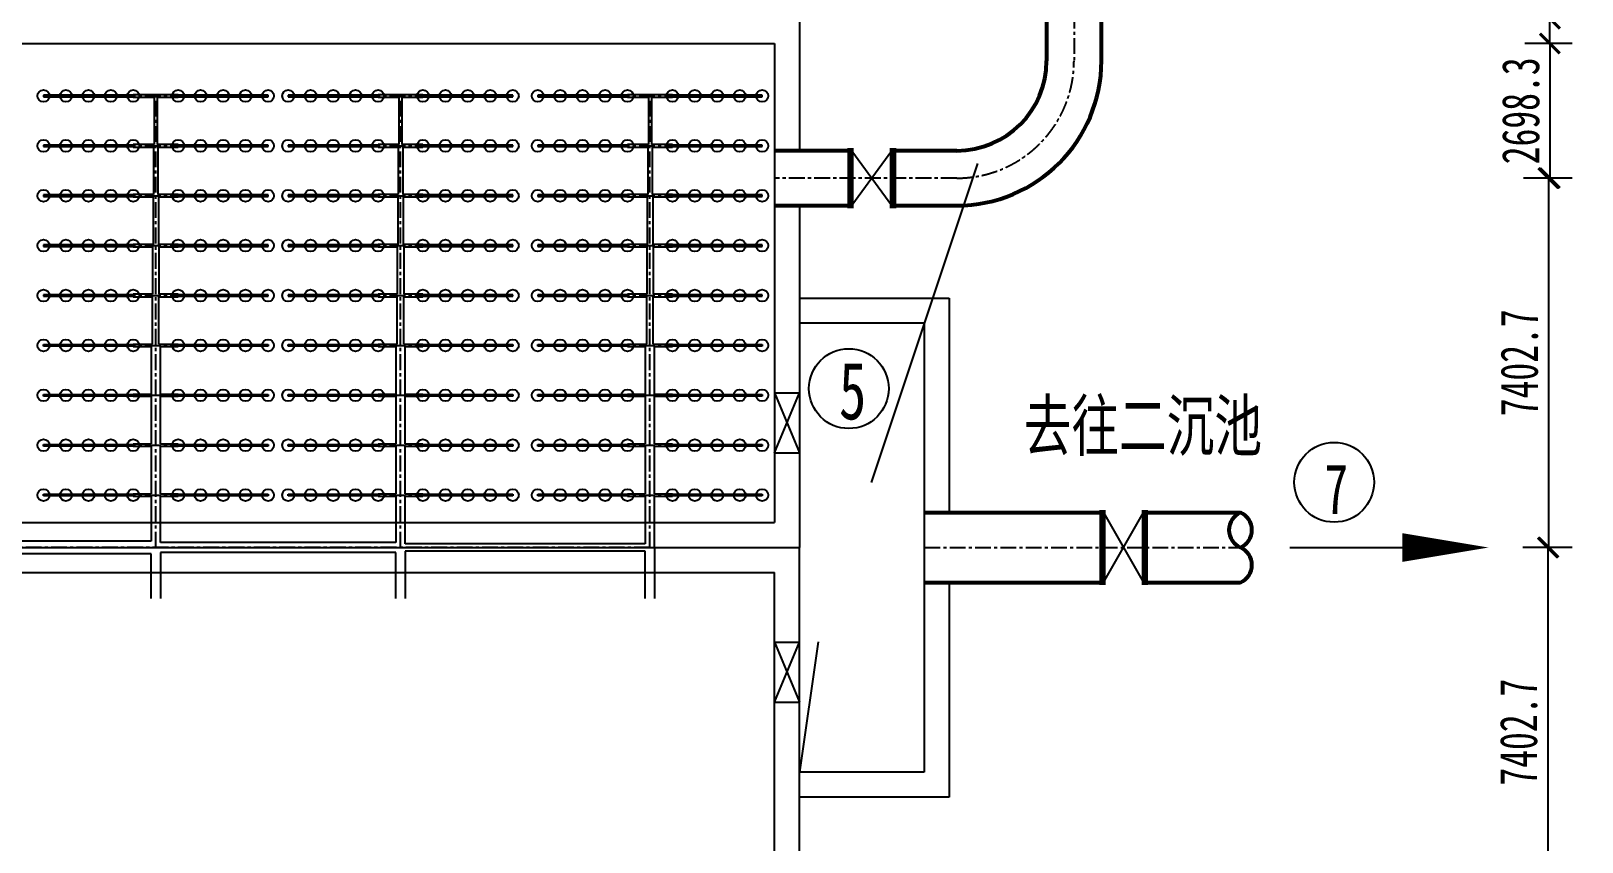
# Model space of a CAD drawing. Header units: millimetres. Extents: x -299291 to 688124, y -407813 to 623474.
# Drawn here: x 251554 to 282641, y 201328 to 217580 of the extents above; entities that cross this region are included whole.
import ezdxf

# ---------------------------------------------------------------- set-up
doc = ezdxf.new("R2010")
doc.units = ezdxf.units.MM
doc.linetypes.add('CENTER', pattern=[50.8, 31.75, -6.35, 6.35, -6.35])
doc.layers.add('标注', color=7, linetype='Continuous')
doc.layers.add('轴线', color=6, linetype='CENTER')
doc.layers.add('硝化液回流管', color=5, linetype='Continuous', lineweight=53)
doc.layers.add('进水管', color=3, linetype='Continuous', lineweight=53)
doc.styles.add('样式 1', font='', dxfattribs={"width": 0.7, "height": 2500})
doc.styles.add('样式 3', font='', dxfattribs={"width": 0.7, "height": 1000})
doc.styles.add('长仿宋', font='simfang.ttf', dxfattribs={"width": 0.7})
doc.styles.get('样式 1').set_extended_font_data('FangSong_GB2312')
doc.styles.get('样式 3').set_extended_font_data('FangSong_GB2312')
doc.dimstyles.new('副本ISO-25', dxfattribs={"dimtxt": 750, "dimasz": 400, "dimexe": 500, "dimexo": 200, "dimgap": 200, "dimtad": 1, "dimdec": 1, "dimdsep": 46, "dimtxsty": '长仿宋', "dimblk": 'ARCHTICK', "dimcen": 200, "dimadec": 0, "dimazin": 0, "dimtfac": 1, "dimtdec": 1, "dimtmove": 0, "dimatfit": 3, "dimldrblk": 'ARCHTICK', "dimfxl": 1, "dimarcsym": 0})

# ---------------------------------------------------------------- blocks, each defined once
blk = doc.blocks.new('_ArchTick')
at = {"color": 0, "linetype": 'ByBlock', "lineweight": 25, "const_width": 0.15}
blk.add_lwpolyline([(-0.5, -0.5), (0.5, 0.5)], dxfattribs=at)
blk = doc.blocks.new('*D15')
at = {"color": 0, "lineweight": -2, "ltscale": 10, "transparency": 16777216}
for p, q in [((282441, 214632), (281469, 214632)), ((281969, 214632), (281969, 207229)), ((282441, 207229), (281469, 207229))]:
    blk.add_line(p, q, dxfattribs=at)
at = {"layer": 'Defpoints', "color": 0, "ltscale": 10, "transparency": 16777216}
for p in [(282641, 214632), (281969, 207229), (282641, 207229)]:
    blk.add_point(p, dxfattribs=at)
at = {"color": 0, "lineweight": -2, "ltscale": 10, "transparency": 16777216, "xscale": 400, "yscale": 400, "zscale": 400}
for p, rotation in [((281969, 214632), 90), ((281969, 207229), 270)]:
    blk.add_blockref('_ArchTick', p, dxfattribs=dict(at, rotation=rotation))
at = {"color": 0, "ltscale": 10, "transparency": 16777216, "insert": (281387, 210931), "char_height": 750, "attachment_point": 5, "rotation": 90, "style": '长仿宋'}
blk.add_mtext('7402.7', dxfattribs=at)
blk = doc.blocks.new('*D16')
at = {"color": 0, "lineweight": -2, "ltscale": 10, "transparency": 16777216}
for p, q in [((282441, 207229), (281455, 207229)), ((281955, 207229), (281955, 199827)), ((282441, 199827), (281455, 199827))]:
    blk.add_line(p, q, dxfattribs=at)
at = {"layer": 'Defpoints', "color": 0, "ltscale": 10, "transparency": 16777216}
for p in [(282641, 207229), (281955, 199827), (282641, 199827)]:
    blk.add_point(p, dxfattribs=at)
at = {"color": 0, "lineweight": -2, "ltscale": 10, "transparency": 16777216, "xscale": 400, "yscale": 400, "zscale": 400}
for p, rotation in [((281955, 207229), 90), ((281955, 199827), 270)]:
    blk.add_blockref('_ArchTick', p, dxfattribs=dict(at, rotation=rotation))
at = {"color": 0, "ltscale": 10, "transparency": 16777216, "insert": (281373, 203528), "char_height": 750, "attachment_point": 5, "rotation": 90, "style": '长仿宋'}
blk.add_mtext('7402.7', dxfattribs=at)
blk = doc.blocks.new('*D24')
at = {"layer": 'Defpoints', "color": 0, "lineweight": -2, "ltscale": 10, "transparency": 16777216}
for p, q in [((281996, 217830), (281996, 219698)), ((282441, 217830), (281496, 217830)), ((281996, 217330), (281996, 217830)), ((282441, 217330), (281496, 217330))]:
    blk.add_line(p, q, dxfattribs=at)
at = {"layer": 'Defpoints', "color": 0, "ltscale": 10, "transparency": 16777216}
for p in [(282641, 217830), (281996, 217330), (282641, 217330)]:
    blk.add_point(p, dxfattribs=at)
at = {"layer": 'Defpoints', "color": 0, "lineweight": -2, "ltscale": 10, "transparency": 16777216, "xscale": 400, "yscale": 400, "zscale": 400}
for p, rotation in [((281996, 217830), 90), ((281996, 217330), 270)]:
    blk.add_blockref('_ArchTick', p, dxfattribs=dict(at, rotation=rotation))
at = {"layer": 'Defpoints', "color": 0, "ltscale": 10, "transparency": 16777216, "insert": (281417, 218964), "char_height": 750, "attachment_point": 5, "rotation": 90, "style": '长仿宋'}
blk.add_mtext('500', dxfattribs=at)
blk = doc.blocks.new('*D25')
at = {"layer": 'Defpoints', "color": 0, "lineweight": -2, "ltscale": 10, "transparency": 16777216}
for p, q in [((282441, 217330), (281496, 217330)), ((281996, 217330), (281996, 214632)), ((282441, 214632), (281496, 214632))]:
    blk.add_line(p, q, dxfattribs=at)
at = {"layer": 'Defpoints', "color": 0, "ltscale": 10, "transparency": 16777216}
for p in [(282641, 217330), (281996, 214632), (282641, 214632)]:
    blk.add_point(p, dxfattribs=at)
at = {"layer": 'Defpoints', "color": 0, "lineweight": -2, "ltscale": 10, "transparency": 16777216, "xscale": 400, "yscale": 400, "zscale": 400}
for p, rotation in [((281996, 217330), 90), ((281996, 214632), 270)]:
    blk.add_blockref('_ArchTick', p, dxfattribs=dict(at, rotation=rotation))
at = {"layer": 'Defpoints', "color": 0, "ltscale": 10, "transparency": 16777216, "insert": (281415, 215981), "char_height": 750, "attachment_point": 5, "rotation": 90, "style": '长仿宋'}
blk.add_mtext('2698.3', dxfattribs=at)

msp = doc.modelspace()

# ---------------------------------------------------------------- linework, layer by layer
at = {"lineweight": -3}
for p, q in [((266959.037, 241082.906), (266959.037, 215182.062)), ((266459.037, 217330.406), (266459.037, 207729.406)), ((266959.037, 214082.062), (266959.037, 207229.406)), ((266959.037, 200376.751), (266959.037, 207229.406)), ((266459.037, 197128.406), (266459.037, 206729.406))]:
    msp.add_line(p, q, dxfattribs=at)
at = {"lineweight": -3, "ltscale": 100}
msp.add_line((186459.037, 217330.406), (266459.037, 217330.406), dxfattribs=at)
at = {"ltscale": 10}
for p, q in [((251804.037, 216295.406), (251804.037, 216263.406)), ((253604.037, 216295.406), (251804.037, 216295.406)), ((251804.037, 216263.406), (253604.037, 216263.406)), ((254504.037, 216304.406), (253604.037, 216304.406)), ((253604.037, 216304.406), (253604.037, 216295.406)), ((253604.037, 216263.406), (253604.037, 216254.406)), ((253604.037, 216254.406), (254024.037, 216254.406)), ((254024.037, 216254.406), (254024.037, 215304.406)), ((254084.037, 216254.406), (254504.037, 216254.406)), ((254084.037, 216254.406), (254084.037, 215304.406)), ((254504.037, 216295.406), (254504.037, 216304.406)), ((256304.037, 216295.406), (254504.037, 216295.406)), ((254504.037, 216254.406), (254504.037, 216263.406)), ((254504.037, 216263.406), (256304.037, 216263.406)), ((256304.037, 216263.406), (256304.037, 216295.406)), ((256709.037, 216295.406), (256709.037, 216263.406)), ((258509.037, 216295.406), (256709.037, 216295.406)), ((256709.037, 216263.406), (258509.037, 216263.406)), ((259409.037, 216304.406), (258509.037, 216304.406)), ((258509.037, 216304.406), (258509.037, 216295.406)), ((258509.037, 216263.406), (258509.037, 216254.406)), ((258509.037, 216254.406), (258929.037, 216254.406)), ((258929.037, 216254.406), (258929.037, 215304.406)), ((258989.037, 216254.406), (259409.037, 216254.406)), ((258989.037, 216254.406), (258989.037, 215304.406)), ((259409.037, 216295.406), (259409.037, 216304.406)), ((261209.037, 216295.406), (259409.037, 216295.406)), ((259409.037, 216254.406), (259409.037, 216263.406)), ((259409.037, 216263.406), (261209.037, 216263.406)), ((261209.037, 216263.406), (261209.037, 216295.406)), ((261709.037, 216295.406), (261709.037, 216263.406)), ((263509.037, 216295.406), (261709.037, 216295.406)), ((261709.037, 216263.406), (263509.037, 216263.406)), ((264409.037, 216304.406), (263509.037, 216304.406)), ((263509.037, 216304.406), (263509.037, 216295.406)), ((263509.037, 216263.406), (263509.037, 216254.406)), ((263509.037, 216254.406), (263929.037, 216254.406)), ((263929.037, 216254.406), (263929.037, 215304.406)), ((263989.037, 216254.406), (264409.037, 216254.406)), ((263989.037, 216254.406), (263989.037, 215304.406)), ((264409.037, 216295.406), (264409.037, 216304.406)), ((266209.037, 216295.406), (264409.037, 216295.406)), ((264409.037, 216254.406), (264409.037, 216263.406)), ((264409.037, 216263.406), (266209.037, 216263.406)), ((266209.037, 216263.406), (266209.037, 216295.406)), ((251804.037, 215295.406), (251804.037, 215263.406)), ((253604.037, 215295.406), (251804.037, 215295.406)), ((251804.037, 215263.406), (253604.037, 215263.406)), ((254024.037, 215304.406), (253604.037, 215304.406)), ((253604.037, 215304.406), (253604.037, 215295.406)), ((253604.037, 215263.406), (253604.037, 215254.406)), ((253604.037, 215254.406), (254009.037, 215254.406)), ((254009.037, 215254.406), (254009.037, 214304.406)), ((254504.037, 215304.406), (254084.037, 215304.406)), ((254099.037, 215254.406), (254504.037, 215254.406)), ((254099.037, 215254.406), (254099.037, 214304.406)), ((254504.037, 215295.406), (254504.037, 215304.406)), ((256304.037, 215295.406), (254504.037, 215295.406)), ((254504.037, 215254.406), (254504.037, 215263.406)), ((254504.037, 215263.406), (256304.037, 215263.406)), ((256304.037, 215263.406), (256304.037, 215295.406)), ((256709.037, 215295.406), (256709.037, 215263.406)), ((258509.037, 215295.406), (256709.037, 215295.406)), ((256709.037, 215263.406), (258509.037, 215263.406)), ((258929.037, 215304.406), (258509.037, 215304.406)), ((258509.037, 215304.406), (258509.037, 215295.406)), ((258509.037, 215263.406), (258509.037, 215254.406)), ((258509.037, 215254.406), (258914.037, 215254.406)), ((258914.037, 215254.406), (258914.037, 214304.406)), ((259409.037, 215304.406), (258989.037, 215304.406)), ((259004.037, 215254.406), (259409.037, 215254.406)), ((259004.037, 215254.406), (259004.037, 214304.406)), ((259409.037, 215295.406), (259409.037, 215304.406)), ((261209.037, 215295.406), (259409.037, 215295.406)), ((259409.037, 215254.406), (259409.037, 215263.406)), ((259409.037, 215263.406), (261209.037, 215263.406)), ((261209.037, 215263.406), (261209.037, 215295.406)), ((261709.037, 215295.406), (261709.037, 215263.406)), ((263509.037, 215295.406), (261709.037, 215295.406)), ((261709.037, 215263.406), (263509.037, 215263.406)), ((263929.037, 215304.406), (263509.037, 215304.406)), ((263509.037, 215304.406), (263509.037, 215295.406)), ((263509.037, 215263.406), (263509.037, 215254.406)), ((263509.037, 215254.406), (263914.037, 215254.406)), ((263914.037, 215254.406), (263914.037, 214304.406)), ((264409.037, 215304.406), (263989.037, 215304.406)), ((264004.037, 215254.406), (264409.037, 215254.406)), ((264004.037, 215254.406), (264004.037, 214304.406)), ((264409.037, 215295.406), (264409.037, 215304.406)), ((266209.037, 215295.406), (264409.037, 215295.406)), ((264409.037, 215254.406), (264409.037, 215263.406)), ((264409.037, 215263.406), (266209.037, 215263.406)), ((266209.037, 215263.406), (266209.037, 215295.406)), ((268009.037, 215182.062), (268809.037, 214082.062)), ((268809.037, 215182.062), (268009.037, 214082.062)), ((270521.776, 214923.709), (268396.298, 208535.104)), ((251804.037, 214295.406), (251804.037, 214263.406)), ((253604.037, 214295.406), (251804.037, 214295.406)), ((251804.037, 214263.406), (253604.037, 214263.406)), ((254009.037, 214304.406), (253604.037, 214304.406)), ((253604.037, 214304.406), (253604.037, 214295.406)), ((253604.037, 214263.406), (253604.037, 214254.406)), ((253604.037, 214254.406), (253999.037, 214254.406)), ((253999.037, 214254.406), (253999.037, 213304.406)), ((254504.037, 214304.406), (254099.037, 214304.406)), ((254109.037, 214254.406), (254504.037, 214254.406)), ((254109.037, 214254.406), (254109.037, 213304.406)), ((254504.037, 214295.406), (254504.037, 214304.406)), ((256304.037, 214295.406), (254504.037, 214295.406)), ((254504.037, 214254.406), (254504.037, 214263.406)), ((254504.037, 214263.406), (256304.037, 214263.406)), ((256304.037, 214263.406), (256304.037, 214295.406)), ((256709.037, 214295.406), (256709.037, 214263.406)), ((258509.037, 214295.406), (256709.037, 214295.406)), ((256709.037, 214263.406), (258509.037, 214263.406)), ((258914.037, 214304.406), (258509.037, 214304.406)), ((258509.037, 214304.406), (258509.037, 214295.406)), ((258509.037, 214263.406), (258509.037, 214254.406)), ((258509.037, 214254.406), (258904.037, 214254.406)), ((258904.037, 214254.406), (258904.037, 213304.406)), ((259409.037, 214304.406), (259004.037, 214304.406)), ((259014.037, 214254.406), (259409.037, 214254.406)), ((259014.037, 214254.406), (259014.037, 213304.406)), ((259409.037, 214295.406), (259409.037, 214304.406)), ((261209.037, 214295.406), (259409.037, 214295.406)), ((259409.037, 214254.406), (259409.037, 214263.406)), ((259409.037, 214263.406), (261209.037, 214263.406)), ((261209.037, 214263.406), (261209.037, 214295.406)), ((261709.037, 214295.406), (261709.037, 214263.406)), ((263509.037, 214295.406), (261709.037, 214295.406)), ((261709.037, 214263.406), (263509.037, 214263.406)), ((263914.037, 214304.406), (263509.037, 214304.406)), ((263509.037, 214304.406), (263509.037, 214295.406)), ((263509.037, 214263.406), (263509.037, 214254.406)), ((263509.037, 214254.406), (263904.037, 214254.406)), ((263904.037, 214254.406), (263904.037, 213304.406)), ((264409.037, 214304.406), (264004.037, 214304.406)), ((264014.037, 214254.406), (264409.037, 214254.406)), ((264014.037, 214254.406), (264014.037, 213304.406)), ((264409.037, 214295.406), (264409.037, 214304.406)), ((266209.037, 214295.406), (264409.037, 214295.406)), ((264409.037, 214254.406), (264409.037, 214263.406)), ((264409.037, 214263.406), (266209.037, 214263.406)), ((266209.037, 214263.406), (266209.037, 214295.406)), ((266959.037, 214082.062), (266959.037, 214032.062)), ((251804.037, 213295.406), (251804.037, 213263.406)), ((253604.037, 213295.406), (251804.037, 213295.406)), ((251804.037, 213263.406), (253604.037, 213263.406)), ((253999.037, 213304.406), (253604.037, 213304.406)), ((253604.037, 213304.406), (253604.037, 213295.406)), ((253604.037, 213263.406), (253604.037, 213254.406)), ((253604.037, 213254.406), (253989.037, 213254.406)), ((253989.037, 213254.406), (253989.037, 212304.406)), ((254504.037, 213304.406), (254109.037, 213304.406)), ((254119.037, 213254.406), (254504.037, 213254.406)), ((254119.037, 213254.406), (254119.037, 212304.406)), ((254504.037, 213295.406), (254504.037, 213304.406)), ((256304.037, 213295.406), (254504.037, 213295.406)), ((254504.037, 213254.406), (254504.037, 213263.406)), ((254504.037, 213263.406), (256304.037, 213263.406)), ((256304.037, 213263.406), (256304.037, 213295.406)), ((256709.037, 213295.406), (256709.037, 213263.406)), ((258509.037, 213295.406), (256709.037, 213295.406)), ((256709.037, 213263.406), (258509.037, 213263.406)), ((258904.037, 213304.406), (258509.037, 213304.406)), ((258509.037, 213304.406), (258509.037, 213295.406)), ((258509.037, 213263.406), (258509.037, 213254.406)), ((258509.037, 213254.406), (258894.037, 213254.406)), ((258894.037, 213254.406), (258894.037, 212304.406)), ((259409.037, 213304.406), (259014.037, 213304.406)), ((259024.037, 213254.406), (259409.037, 213254.406)), ((259024.037, 213254.406), (259024.037, 212304.406)), ((259409.037, 213295.406), (259409.037, 213304.406)), ((261209.037, 213295.406), (259409.037, 213295.406)), ((259409.037, 213254.406), (259409.037, 213263.406)), ((259409.037, 213263.406), (261209.037, 213263.406)), ((261209.037, 213263.406), (261209.037, 213295.406)), ((261709.037, 213295.406), (261709.037, 213263.406)), ((263509.037, 213295.406), (261709.037, 213295.406)), ((261709.037, 213263.406), (263509.037, 213263.406)), ((263904.037, 213304.406), (263509.037, 213304.406)), ((263509.037, 213304.406), (263509.037, 213295.406)), ((263509.037, 213263.406), (263509.037, 213254.406)), ((263509.037, 213254.406), (263894.037, 213254.406)), ((263894.037, 213254.406), (263894.037, 212304.406)), ((264409.037, 213304.406), (264014.037, 213304.406)), ((264024.037, 213254.406), (264409.037, 213254.406)), ((264024.037, 213254.406), (264024.037, 212304.406)), ((264409.037, 213295.406), (264409.037, 213304.406)), ((266209.037, 213295.406), (264409.037, 213295.406)), ((264409.037, 213254.406), (264409.037, 213263.406)), ((264409.037, 213263.406), (266209.037, 213263.406)), ((266209.037, 213263.406), (266209.037, 213295.406)), ((251804.037, 212295.406), (251804.037, 212263.406)), ((253604.037, 212295.406), (251804.037, 212295.406)), ((251804.037, 212263.406), (253604.037, 212263.406)), ((253989.037, 212304.406), (253604.037, 212304.406)), ((253604.037, 212304.406), (253604.037, 212295.406)), ((253604.037, 212263.406), (253604.037, 212254.406)), ((253604.037, 212254.406), (253989.037, 212254.406)), ((253989.037, 211304.406), (253989.037, 212254.406)), ((254504.037, 212304.406), (254119.037, 212304.406)), ((254119.037, 212254.406), (254504.037, 212254.406)), ((254119.037, 211304.406), (254119.037, 212254.406)), ((254504.037, 212295.406), (254504.037, 212304.406)), ((256304.037, 212295.406), (254504.037, 212295.406)), ((254504.037, 212254.406), (254504.037, 212263.406)), ((254504.037, 212263.406), (256304.037, 212263.406)), ((256304.037, 212263.406), (256304.037, 212295.406)), ((256709.037, 212295.406), (256709.037, 212263.406)), ((258509.037, 212295.406), (256709.037, 212295.406)), ((256709.037, 212263.406), (258509.037, 212263.406)), ((258894.037, 212304.406), (258509.037, 212304.406)), ((258509.037, 212304.406), (258509.037, 212295.406)), ((258509.037, 212263.406), (258509.037, 212254.406)), ((258509.037, 212254.406), (258894.037, 212254.406)), ((258894.037, 211304.406), (258894.037, 212254.406)), ((259409.037, 212304.406), (259024.037, 212304.406)), ((259024.037, 212254.406), (259409.037, 212254.406)), ((259024.037, 211304.406), (259024.037, 212254.406)), ((259409.037, 212295.406), (259409.037, 212304.406)), ((261209.037, 212295.406), (259409.037, 212295.406)), ((259409.037, 212254.406), (259409.037, 212263.406)), ((259409.037, 212263.406), (261209.037, 212263.406)), ((261209.037, 212263.406), (261209.037, 212295.406)), ((261709.037, 212295.406), (261709.037, 212263.406)), ((263509.037, 212295.406), (261709.037, 212295.406)), ((261709.037, 212263.406), (263509.037, 212263.406)), ((263894.037, 212304.406), (263509.037, 212304.406)), ((263509.037, 212304.406), (263509.037, 212295.406)), ((263509.037, 212263.406), (263509.037, 212254.406)), ((263509.037, 212254.406), (263894.037, 212254.406)), ((263894.037, 211304.406), (263894.037, 212254.406)), ((264409.037, 212304.406), (264024.037, 212304.406)), ((264024.037, 212254.406), (264409.037, 212254.406)), ((264024.037, 211304.406), (264024.037, 212254.406)), ((264409.037, 212295.406), (264409.037, 212304.406)), ((266209.037, 212295.406), (264409.037, 212295.406)), ((264409.037, 212254.406), (264409.037, 212263.406)), ((264409.037, 212263.406), (266209.037, 212263.406)), ((266209.037, 212263.406), (266209.037, 212295.406)), ((266959.037, 212229.406), (269959.037, 212229.406)), ((269959.037, 212229.406), (269959.037, 207929.406)), ((266959.037, 211729.406), (269459.037, 211729.406)), ((269459.037, 211729.406), (269459.037, 202729.406)), ((251804.037, 211263.406), (251804.037, 211295.406)), ((251804.037, 211295.406), (253604.037, 211295.406)), ((253604.037, 211263.406), (251804.037, 211263.406)), ((253604.037, 211295.406), (253604.037, 211304.406)), ((253604.037, 211304.406), (253989.037, 211304.406)), ((253604.037, 211254.406), (253604.037, 211263.406)), ((253959.037, 211254.406), (253604.037, 211254.406)), ((253959.037, 211254.406), (253959.037, 210304.406)), ((254119.037, 211304.406), (254504.037, 211304.406)), ((254504.037, 211254.406), (254149.037, 211254.406)), ((254149.037, 210304.406), (254149.037, 211254.406)), ((254504.037, 211304.406), (254504.037, 211295.406)), ((254504.037, 211295.406), (256304.037, 211295.406)), ((256304.037, 211263.406), (254504.037, 211263.406)), ((254504.037, 211263.406), (254504.037, 211254.406)), ((256304.037, 211295.406), (256304.037, 211263.406)), ((256709.037, 211263.406), (256709.037, 211295.406)), ((256709.037, 211295.406), (258509.037, 211295.406)), ((258509.037, 211263.406), (256709.037, 211263.406)), ((258509.037, 211295.406), (258509.037, 211304.406)), ((258509.037, 211304.406), (258894.037, 211304.406)), ((258509.037, 211254.406), (258509.037, 211263.406)), ((258864.037, 211254.406), (258509.037, 211254.406)), ((258864.037, 211254.406), (258864.037, 210304.406)), ((259024.037, 211304.406), (259409.037, 211304.406)), ((259409.037, 211254.406), (259054.037, 211254.406)), ((259054.037, 210304.406), (259054.037, 211254.406)), ((259409.037, 211304.406), (259409.037, 211295.406)), ((259409.037, 211295.406), (261209.037, 211295.406)), ((261209.037, 211263.406), (259409.037, 211263.406)), ((259409.037, 211263.406), (259409.037, 211254.406)), ((261209.037, 211295.406), (261209.037, 211263.406)), ((261709.037, 211263.406), (261709.037, 211295.406)), ((261709.037, 211295.406), (263509.037, 211295.406)), ((263509.037, 211263.406), (261709.037, 211263.406)), ((263509.037, 211295.406), (263509.037, 211304.406)), ((263509.037, 211304.406), (263894.037, 211304.406)), ((263509.037, 211254.406), (263509.037, 211263.406)), ((263864.037, 211254.406), (263509.037, 211254.406)), ((263864.037, 211254.406), (263864.037, 210304.406)), ((264024.037, 211304.406), (264409.037, 211304.406)), ((264409.037, 211254.406), (264054.037, 211254.406)), ((264054.037, 210304.406), (264054.037, 211254.406)), ((264409.037, 211304.406), (264409.037, 211295.406)), ((264409.037, 211295.406), (266209.037, 211295.406)), ((266209.037, 211263.406), (264409.037, 211263.406)), ((264409.037, 211263.406), (264409.037, 211254.406)), ((266209.037, 211295.406), (266209.037, 211263.406)), ((251804.037, 210263.406), (251804.037, 210295.406)), ((251804.037, 210295.406), (253604.037, 210295.406)), ((253604.037, 210263.406), (251804.037, 210263.406)), ((253604.037, 210295.406), (253604.037, 210304.406)), ((253604.037, 210304.406), (253959.037, 210304.406)), ((253604.037, 210254.406), (253604.037, 210263.406)), ((253959.037, 210254.406), (253604.037, 210254.406)), ((253959.037, 210254.406), (253959.037, 209304.406)), ((254149.037, 210304.406), (254504.037, 210304.406)), ((254504.037, 210254.406), (254149.037, 210254.406)), ((254149.037, 209304.406), (254149.037, 210254.406)), ((254504.037, 210304.406), (254504.037, 210295.406)), ((254504.037, 210295.406), (256304.037, 210295.406)), ((256304.037, 210263.406), (254504.037, 210263.406)), ((254504.037, 210263.406), (254504.037, 210254.406)), ((256304.037, 210295.406), (256304.037, 210263.406)), ((256709.037, 210263.406), (256709.037, 210295.406)), ((256709.037, 210295.406), (258509.037, 210295.406)), ((258509.037, 210263.406), (256709.037, 210263.406)), ((258509.037, 210295.406), (258509.037, 210304.406)), ((258509.037, 210304.406), (258864.037, 210304.406)), ((258509.037, 210254.406), (258509.037, 210263.406)), ((258864.037, 210254.406), (258509.037, 210254.406)), ((258864.037, 210254.406), (258864.037, 209304.406)), ((259054.037, 210304.406), (259409.037, 210304.406)), ((259409.037, 210254.406), (259054.037, 210254.406)), ((259054.037, 209304.406), (259054.037, 210254.406)), ((259409.037, 210304.406), (259409.037, 210295.406)), ((259409.037, 210295.406), (261209.037, 210295.406)), ((261209.037, 210263.406), (259409.037, 210263.406)), ((259409.037, 210263.406), (259409.037, 210254.406)), ((261209.037, 210295.406), (261209.037, 210263.406)), ((261709.037, 210263.406), (261709.037, 210295.406)), ((261709.037, 210295.406), (263509.037, 210295.406)), ((263509.037, 210263.406), (261709.037, 210263.406)), ((263509.037, 210295.406), (263509.037, 210304.406)), ((263509.037, 210304.406), (263864.037, 210304.406)), ((263509.037, 210254.406), (263509.037, 210263.406)), ((263864.037, 210254.406), (263509.037, 210254.406)), ((263864.037, 210254.406), (263864.037, 209304.406)), ((264054.037, 210304.406), (264409.037, 210304.406)), ((264409.037, 210254.406), (264054.037, 210254.406)), ((264054.037, 209304.406), (264054.037, 210254.406)), ((264409.037, 210304.406), (264409.037, 210295.406)), ((264409.037, 210295.406), (266209.037, 210295.406)), ((266209.037, 210263.406), (264409.037, 210263.406)), ((264409.037, 210263.406), (264409.037, 210254.406)), ((266209.037, 210295.406), (266209.037, 210263.406)), ((266459.037, 210329.406), (266959.037, 210329.406)), ((266459.037, 210329.406), (266959.037, 209129.406)), ((266459.037, 209129.406), (266959.037, 210329.406)), ((251804.037, 209263.406), (251804.037, 209295.406)), ((251804.037, 209295.406), (253604.037, 209295.406)), ((253604.037, 209263.406), (251804.037, 209263.406)), ((253604.037, 209295.406), (253604.037, 209304.406)), ((253604.037, 209304.406), (253959.037, 209304.406)), ((253604.037, 209254.406), (253604.037, 209263.406)), ((253959.037, 209254.406), (253604.037, 209254.406)), ((253959.037, 209254.406), (253959.037, 208304.406)), ((254149.037, 209304.406), (254504.037, 209304.406)), ((254504.037, 209254.406), (254149.037, 209254.406)), ((254149.037, 208304.406), (254149.037, 209254.406)), ((254504.037, 209304.406), (254504.037, 209295.406)), ((254504.037, 209295.406), (256304.037, 209295.406)), ((256304.037, 209263.406), (254504.037, 209263.406)), ((254504.037, 209263.406), (254504.037, 209254.406)), ((256304.037, 209295.406), (256304.037, 209263.406)), ((256709.037, 209263.406), (256709.037, 209295.406)), ((256709.037, 209295.406), (258509.037, 209295.406)), ((258509.037, 209263.406), (256709.037, 209263.406)), ((258509.037, 209295.406), (258509.037, 209304.406)), ((258509.037, 209304.406), (258864.037, 209304.406)), ((258509.037, 209254.406), (258509.037, 209263.406)), ((258864.037, 209254.406), (258509.037, 209254.406)), ((258864.037, 209254.406), (258864.037, 208304.406)), ((259054.037, 209304.406), (259409.037, 209304.406)), ((259409.037, 209254.406), (259054.037, 209254.406)), ((259054.037, 208304.406), (259054.037, 209254.406)), ((259409.037, 209304.406), (259409.037, 209295.406)), ((259409.037, 209295.406), (261209.037, 209295.406)), ((261209.037, 209263.406), (259409.037, 209263.406)), ((259409.037, 209263.406), (259409.037, 209254.406)), ((261209.037, 209295.406), (261209.037, 209263.406)), ((261709.037, 209263.406), (261709.037, 209295.406)), ((261709.037, 209295.406), (263509.037, 209295.406)), ((263509.037, 209263.406), (261709.037, 209263.406)), ((263509.037, 209295.406), (263509.037, 209304.406)), ((263509.037, 209304.406), (263864.037, 209304.406)), ((263509.037, 209254.406), (263509.037, 209263.406)), ((263864.037, 209254.406), (263509.037, 209254.406)), ((263864.037, 209254.406), (263864.037, 208304.406)), ((264054.037, 209304.406), (264409.037, 209304.406)), ((264409.037, 209254.406), (264054.037, 209254.406)), ((264054.037, 208304.406), (264054.037, 209254.406)), ((264409.037, 209304.406), (264409.037, 209295.406)), ((264409.037, 209295.406), (266209.037, 209295.406)), ((266209.037, 209263.406), (264409.037, 209263.406)), ((264409.037, 209263.406), (264409.037, 209254.406)), ((266209.037, 209295.406), (266209.037, 209263.406)), ((266459.037, 209129.406), (266959.037, 209129.406)), ((251804.037, 208263.406), (251804.037, 208295.406)), ((251804.037, 208295.406), (253604.037, 208295.406)), ((253604.037, 208295.406), (253604.037, 208304.406)), ((253604.037, 208304.406), (253959.037, 208304.406)), ((254149.037, 208304.406), (254504.037, 208304.406)), ((254504.037, 208304.406), (254504.037, 208295.406)), ((254504.037, 208295.406), (256304.037, 208295.406)), ((256304.037, 208295.406), (256304.037, 208263.406)), ((256709.037, 208263.406), (256709.037, 208295.406)), ((256709.037, 208295.406), (258509.037, 208295.406)), ((258509.037, 208295.406), (258509.037, 208304.406)), ((258509.037, 208304.406), (258864.037, 208304.406)), ((259054.037, 208304.406), (259409.037, 208304.406)), ((259409.037, 208304.406), (259409.037, 208295.406)), ((259409.037, 208295.406), (261209.037, 208295.406)), ((261209.037, 208295.406), (261209.037, 208263.406)), ((261709.037, 208263.406), (261709.037, 208295.406)), ((261709.037, 208295.406), (263509.037, 208295.406)), ((263509.037, 208295.406), (263509.037, 208304.406)), ((263509.037, 208304.406), (263864.037, 208304.406)), ((264054.037, 208304.406), (264409.037, 208304.406)), ((264409.037, 208304.406), (264409.037, 208295.406)), ((264409.037, 208295.406), (266209.037, 208295.406)), ((266209.037, 208295.406), (266209.037, 208263.406)), ((253604.037, 208263.406), (251804.037, 208263.406)), ((253604.037, 208254.406), (253604.037, 208263.406)), ((253959.037, 208254.406), (253604.037, 208254.406)), ((253959.037, 208254.406), (253959.037, 207354.406)), ((254504.037, 208254.406), (254149.037, 208254.406)), ((254149.037, 207329.406), (254149.037, 208254.406)), ((256304.037, 208263.406), (254504.037, 208263.406)), ((254504.037, 208263.406), (254504.037, 208254.406)), ((258509.037, 208263.406), (256709.037, 208263.406)), ((258509.037, 208254.406), (258509.037, 208263.406)), ((258864.037, 208254.406), (258509.037, 208254.406)), ((258864.037, 208254.406), (258864.037, 207329.406)), ((259409.037, 208254.406), (259054.037, 208254.406)), ((259054.037, 207304.406), (259054.037, 208254.406)), ((261209.037, 208263.406), (259409.037, 208263.406)), ((259409.037, 208263.406), (259409.037, 208254.406)), ((263509.037, 208263.406), (261709.037, 208263.406)), ((263509.037, 208254.406), (263509.037, 208263.406)), ((263864.037, 208254.406), (263509.037, 208254.406)), ((263864.037, 208254.406), (263864.037, 207304.406)), ((264409.037, 208254.406), (264054.037, 208254.406)), ((264054.037, 207229.406), (264054.037, 208254.406)), ((266209.037, 208263.406), (264409.037, 208263.406)), ((264409.037, 208263.406), (264409.037, 208254.406)), ((186459.037, 207729.406), (266459.037, 207729.406)), ((273050.951, 207929.406), (273850.951, 206529.406)), ((273050.951, 206529.406), (273850.951, 207929.406)), ((253959.037, 207354.406), (249149.037, 207354.406)), ((185959.037, 207229.406), (266959.037, 207229.406)), ((253959.037, 207104.406), (249149.037, 207104.406)), ((253959.037, 206204.406), (253959.037, 207104.406)), ((258864.037, 207329.406), (254149.037, 207329.406)), ((254149.037, 207129.406), (254149.037, 206204.406)), ((258864.037, 207129.406), (254149.037, 207129.406)), ((258864.037, 206204.406), (258864.037, 207129.406)), ((263864.037, 207304.406), (259054.037, 207304.406)), ((259054.037, 207154.406), (259054.037, 206204.406)), ((263864.037, 207154.406), (259054.037, 207154.406)), ((263864.037, 206204.406), (263864.037, 207154.406)), ((264054.037, 207229.406), (264054.037, 206204.406)), ((186459.037, 206729.406), (266459.037, 206729.406)), ((269959.037, 206529.406), (269959.037, 202229.406)), ((266459.037, 205329.406), (266959.037, 205329.406)), ((266459.037, 204129.406), (266959.037, 205329.406)), ((266459.037, 205329.406), (266959.037, 204129.406)), ((267333.559, 205340.802), (266959.037, 202729.406)), ((266459.037, 204129.406), (266959.037, 204129.406)), ((269459.037, 202729.406), (266959.037, 202729.406)), ((269959.037, 202229.406), (266959.037, 202229.406))]:
    msp.add_line(p, q, dxfattribs=at)
at = {"lineweight": 25, "ltscale": 100}
msp.add_line((276786.777, 207229.406), (279041.904, 207229.406), dxfattribs=at)
msp.add_lwpolyline([(279041.904, 207229.406, 575.287, 0, 0), (280767.766, 207229.228, 0, 0, 0)], format="xyseb", dxfattribs=at)
at = {"ltscale": 10}
for centre in [(251804.037, 216279.406), (252254.037, 216279.406), (252704.037, 216279.406), (253154.037, 216279.406), (253604.037, 216279.406), (254504.037, 216279.406), (254954.037, 216279.406), (255404.037, 216279.406), (255854.037, 216279.406), (256304.037, 216279.406), (256709.037, 216279.406), (257159.037, 216279.406), (257609.037, 216279.406), (258059.037, 216279.406), (258509.037, 216279.406), (259409.037, 216279.406), (259859.037, 216279.406), (260309.037, 216279.406), (260759.037, 216279.406), (261209.037, 216279.406), (261709.037, 216279.406), (262159.037, 216279.406), (262609.037, 216279.406), (263059.037, 216279.406), (263509.037, 216279.406), (264409.037, 216279.406), (264859.037, 216279.406), (265309.037, 216279.406), (265759.037, 216279.406), (266209.037, 216279.406), (251804.037, 215279.406), (252254.037, 215279.406), (252704.037, 215279.406), (253154.037, 215279.406), (253604.037, 215279.406), (254504.037, 215279.406), (254954.037, 215279.406), (255404.037, 215279.406), (255854.037, 215279.406), (256304.037, 215279.406), (256709.037, 215279.406), (257159.037, 215279.406), (257609.037, 215279.406), (258059.037, 215279.406), (258509.037, 215279.406), (259409.037, 215279.406), (259859.037, 215279.406), (260309.037, 215279.406), (260759.037, 215279.406), (261209.037, 215279.406), (261709.037, 215279.406), (262159.037, 215279.406), (262609.037, 215279.406), (263059.037, 215279.406), (263509.037, 215279.406), (264409.037, 215279.406), (264859.037, 215279.406), (265309.037, 215279.406), (265759.037, 215279.406), (266209.037, 215279.406), (251804.037, 214279.406), (252254.037, 214279.406), (252704.037, 214279.406), (253154.037, 214279.406), (253604.037, 214279.406), (254504.037, 214279.406), (254954.037, 214279.406), (255404.037, 214279.406), (255854.037, 214279.406), (256304.037, 214279.406), (256709.037, 214279.406), (257159.037, 214279.406), (257609.037, 214279.406), (258059.037, 214279.406), (258509.037, 214279.406), (259409.037, 214279.406), (259859.037, 214279.406), (260309.037, 214279.406), (260759.037, 214279.406), (261209.037, 214279.406), (261709.037, 214279.406), (262159.037, 214279.406), (262609.037, 214279.406), (263059.037, 214279.406), (263509.037, 214279.406), (264409.037, 214279.406), (264859.037, 214279.406), (265309.037, 214279.406), (265759.037, 214279.406), (266209.037, 214279.406), (251804.037, 213279.406), (252254.037, 213279.406), (252704.037, 213279.406), (253154.037, 213279.406), (253604.037, 213279.406), (254504.037, 213279.406), (254954.037, 213279.406), (255404.037, 213279.406), (255854.037, 213279.406), (256304.037, 213279.406), (256709.037, 213279.406), (257159.037, 213279.406), (257609.037, 213279.406), (258059.037, 213279.406), (258509.037, 213279.406), (259409.037, 213279.406), (259859.037, 213279.406), (260309.037, 213279.406), (260759.037, 213279.406), (261209.037, 213279.406), (261709.037, 213279.406), (262159.037, 213279.406), (262609.037, 213279.406), (263059.037, 213279.406), (263509.037, 213279.406), (264409.037, 213279.406), (264859.037, 213279.406), (265309.037, 213279.406), (265759.037, 213279.406), (266209.037, 213279.406), (251804.037, 212279.406), (252254.037, 212279.406), (252704.037, 212279.406), (253154.037, 212279.406), (253604.037, 212279.406), (254504.037, 212279.406), (254954.037, 212279.406), (255404.037, 212279.406), (255854.037, 212279.406), (256304.037, 212279.406), (256709.037, 212279.406), (257159.037, 212279.406), (257609.037, 212279.406), (258059.037, 212279.406), (258509.037, 212279.406), (259409.037, 212279.406), (259859.037, 212279.406), (260309.037, 212279.406), (260759.037, 212279.406), (261209.037, 212279.406), (261709.037, 212279.406), (262159.037, 212279.406), (262609.037, 212279.406), (263059.037, 212279.406), (263509.037, 212279.406), (264409.037, 212279.406), (264859.037, 212279.406), (265309.037, 212279.406), (265759.037, 212279.406), (266209.037, 212279.406), (251804.037, 211279.406), (252254.037, 211279.406), (252704.037, 211279.406), (253154.037, 211279.406), (253604.037, 211279.406), (254504.037, 211279.406), (254954.037, 211279.406), (255404.037, 211279.406), (255854.037, 211279.406), (256304.037, 211279.406), (256709.037, 211279.406), (257159.037, 211279.406), (257609.037, 211279.406), (258059.037, 211279.406), (258509.037, 211279.406), (259409.037, 211279.406), (259859.037, 211279.406), (260309.037, 211279.406), (260759.037, 211279.406), (261209.037, 211279.406), (261709.037, 211279.406), (262159.037, 211279.406), (262609.037, 211279.406), (263059.037, 211279.406), (263509.037, 211279.406), (264409.037, 211279.406), (264859.037, 211279.406), (265309.037, 211279.406), (265759.037, 211279.406), (266209.037, 211279.406), (251804.037, 210279.406), (252254.037, 210279.406), (252704.037, 210279.406), (253154.037, 210279.406), (253604.037, 210279.406), (254504.037, 210279.406), (254954.037, 210279.406), (255404.037, 210279.406), (255854.037, 210279.406), (256304.037, 210279.406), (256709.037, 210279.406), (257159.037, 210279.406), (257609.037, 210279.406), (258059.037, 210279.406), (258509.037, 210279.406), (259409.037, 210279.406), (259859.037, 210279.406), (260309.037, 210279.406), (260759.037, 210279.406), (261209.037, 210279.406), (261709.037, 210279.406), (262159.037, 210279.406), (262609.037, 210279.406), (263059.037, 210279.406), (263509.037, 210279.406), (264409.037, 210279.406), (264859.037, 210279.406), (265309.037, 210279.406), (265759.037, 210279.406), (266209.037, 210279.406), (251804.037, 209279.406), (252254.037, 209279.406), (252704.037, 209279.406), (253154.037, 209279.406), (253604.037, 209279.406), (254504.037, 209279.406), (254954.037, 209279.406), (255404.037, 209279.406), (255854.037, 209279.406), (256304.037, 209279.406), (256709.037, 209279.406), (257159.037, 209279.406), (257609.037, 209279.406), (258059.037, 209279.406), (258509.037, 209279.406), (259409.037, 209279.406), (259859.037, 209279.406), (260309.037, 209279.406), (260759.037, 209279.406), (261209.037, 209279.406), (261709.037, 209279.406), (262159.037, 209279.406), (262609.037, 209279.406), (263059.037, 209279.406), (263509.037, 209279.406), (264409.037, 209279.406), (264859.037, 209279.406), (265309.037, 209279.406), (265759.037, 209279.406), (266209.037, 209279.406), (251804.037, 208279.406), (252254.037, 208279.406), (252704.037, 208279.406), (253154.037, 208279.406), (253604.037, 208279.406), (254504.037, 208279.406), (254954.037, 208279.406), (255404.037, 208279.406), (255854.037, 208279.406), (256304.037, 208279.406), (256709.037, 208279.406), (257159.037, 208279.406), (257609.037, 208279.406), (258059.037, 208279.406), (258509.037, 208279.406), (259409.037, 208279.406), (259859.037, 208279.406), (260309.037, 208279.406), (260759.037, 208279.406), (261209.037, 208279.406), (261709.037, 208279.406), (262159.037, 208279.406), (262609.037, 208279.406), (263059.037, 208279.406), (263509.037, 208279.406), (264409.037, 208279.406), (264859.037, 208279.406), (265309.037, 208279.406), (265759.037, 208279.406), (266209.037, 208279.406)]:
    msp.add_circle(centre, 120, dxfattribs=at)
for centre in [(267946.107, 210414.472), (277673.171, 208536.772)]:
    msp.add_circle(centre, 800)
at = {"layer": '硝化液回流管', "ltscale": 10}
for p, q in [((271909.037, 239282.906), (271909.037, 216982.062)), ((273009.037, 216982.062), (273009.037, 239282.906)), ((267959.037, 215182.062), (266459.037, 215182.062)), ((267959.037, 214032.062), (267959.037, 215232.062)), ((268009.037, 214032.062), (268009.037, 215232.062)), ((268809.037, 214032.062), (268809.037, 215232.062)), ((268859.037, 214032.062), (268859.037, 215232.062)), ((270109.037, 215182.062), (268859.037, 215182.062)), ((266459.037, 214082.062), (267959.037, 214082.062)), ((268859.037, 214082.062), (270109.037, 214082.062))]:
    msp.add_line(p, q, dxfattribs=at)
for radius in [1800, 2900]:
    msp.add_arc((270109.037, 216982.062), radius, 270, 0, dxfattribs=at)
at = {"layer": '轴线', "ltscale": 10}
for p, q in [((272459.037, 239282.906), (272459.037, 216982.062)), ((251804.037, 216279.406), (256304.037, 216279.406)), ((254054.037, 207229.406), (254054.037, 216279.406)), ((256709.037, 216279.406), (261209.037, 216279.406)), ((258959.037, 207229.406), (258959.037, 216279.406)), ((261709.037, 216279.406), (266209.037, 216279.406)), ((263959.037, 207229.406), (263959.037, 216279.406)), ((251804.037, 215279.406), (256304.037, 215279.406)), ((251804.037, 215279.406), (256304.037, 215279.406)), ((256709.037, 215279.406), (261209.037, 215279.406)), ((256709.037, 215279.406), (261209.037, 215279.406)), ((261709.037, 215279.406), (266209.037, 215279.406)), ((261709.037, 215279.406), (266209.037, 215279.406)), ((270109.037, 214632.062), (266459.037, 214632.062)), ((251804.037, 214279.406), (256304.037, 214279.406)), ((251804.037, 214279.406), (256304.037, 214279.406)), ((256709.037, 214279.406), (261209.037, 214279.406)), ((256709.037, 214279.406), (261209.037, 214279.406)), ((261709.037, 214279.406), (266209.037, 214279.406)), ((261709.037, 214279.406), (266209.037, 214279.406)), ((251804.037, 213279.406), (256304.037, 213279.406)), ((251804.037, 213279.406), (256304.037, 213279.406)), ((256709.037, 213279.406), (261209.037, 213279.406)), ((256709.037, 213279.406), (261209.037, 213279.406)), ((261709.037, 213279.406), (266209.037, 213279.406)), ((261709.037, 213279.406), (266209.037, 213279.406)), ((251804.037, 212279.406), (256304.037, 212279.406)), ((251804.037, 212279.406), (256304.037, 212279.406)), ((256709.037, 212279.406), (261209.037, 212279.406)), ((256709.037, 212279.406), (261209.037, 212279.406)), ((261709.037, 212279.406), (266209.037, 212279.406)), ((261709.037, 212279.406), (266209.037, 212279.406)), ((251804.037, 211279.406), (256304.037, 211279.406)), ((251804.037, 211279.406), (256304.037, 211279.406)), ((256709.037, 211279.406), (261209.037, 211279.406)), ((256709.037, 211279.406), (261209.037, 211279.406)), ((261709.037, 211279.406), (266209.037, 211279.406)), ((261709.037, 211279.406), (266209.037, 211279.406)), ((251804.037, 210279.406), (256304.037, 210279.406)), ((251804.037, 210279.406), (256304.037, 210279.406)), ((256709.037, 210279.406), (261209.037, 210279.406)), ((256709.037, 210279.406), (261209.037, 210279.406)), ((261709.037, 210279.406), (266209.037, 210279.406)), ((261709.037, 210279.406), (266209.037, 210279.406)), ((251804.037, 209279.406), (256304.037, 209279.406)), ((251804.037, 209279.406), (256304.037, 209279.406)), ((256709.037, 209279.406), (261209.037, 209279.406)), ((256709.037, 209279.406), (261209.037, 209279.406)), ((261709.037, 209279.406), (266209.037, 209279.406)), ((261709.037, 209279.406), (266209.037, 209279.406)), ((251804.037, 208279.406), (256304.037, 208279.406)), ((256709.037, 208279.406), (261209.037, 208279.406)), ((261709.037, 208279.406), (266209.037, 208279.406)), ((263959.037, 207229.406), (183109.037, 207229.406)), ((269459.037, 207229.406), (275795.597, 207229.406))]:
    msp.add_line(p, q, dxfattribs=at)
msp.add_arc((270109.037, 216982.062), 2350, 270, 0, dxfattribs=at)
at = {"layer": '进水管', "ltscale": 10}
for p, q in [((273000.951, 207979.406), (273000.951, 206479.406)), ((273050.951, 207979.406), (273050.951, 206479.406)), ((273850.951, 207979.406), (273850.951, 206479.406)), ((273900.951, 207979.406), (273900.951, 206479.406)), ((269459.037, 207929.406), (273000.951, 207929.406)), ((273900.951, 207929.406), (275795.597, 207929.406)), ((269459.037, 206529.406), (273000.951, 206529.406)), ((273900.951, 206529.406), (275795.597, 206529.406))]:
    msp.add_line(p, q, dxfattribs=at)
for centre, start, end in [((275945.314, 207579.406), 113.159389, 246.840611), ((275645.881, 207579.406), 293.159389, 66.840611), ((275645.881, 206879.406), 293.159389, 66.840611)]:
    msp.add_arc(centre, 380.677, start, end, dxfattribs=at)

# ---------------------------------------------------------------- texts
at = {"style": '样式 3'}
for s, insert, char_height, width, attachment_point, rotation in [('5', (267748.182, 210948.129), 1150.575, 8988.27544, 1, 359.9940843), ('7', (277476.617, 207903.433), 1000, 787.4826, 7, 0.0059157)]:
    msp.add_mtext(s, dxfattribs=dict(at, insert=insert, char_height=char_height, width=width, attachment_point=attachment_point, rotation=rotation))
at = {"layer": '标注', "insert": (276227.308, 209063.643), "char_height": 1000, "width": 9717.77613, "attachment_point": 9, "style": '样式 1'}
msp.add_mtext('去往二沉池', dxfattribs=at)

# ---------------------------------------------------------------- dimensions: what is measured, and where the dimension line sits
at = {"ltscale": 10}
for base, p1, p2, picture, middle in [((281968.527, 207229.406), (282640.62, 214632.062), (282640.62, 207229.406), '*D15', (281387.098, 210930.734)), ((281954.574, 199826.751), (282640.62, 207229.406), (282640.62, 199826.751), '*D16', (281373.145, 203528.079))]:
    dim = msp.add_linear_dim(base=base, p1=p1, p2=p2, angle=90, dimstyle='副本ISO-25', dxfattribs=at)
    dim.commit()
    dim.dimension.update_dxf_attribs({"geometry": picture, "text_midpoint": middle})
at = {"layer": 'Defpoints', "ltscale": 10}
dim = msp.add_linear_dim(base=(281996.434, 217330.406), p1=(282640.62, 217830.406), p2=(282640.62, 217330.406), angle=90, dimstyle='副本ISO-25', dxfattribs=at)
dim.commit()
dim.dimension.update_dxf_attribs({"geometry": '*D24', "text_midpoint": (281996.434, 218964.406), "dimtype": 160})
dim = msp.add_linear_dim(base=(281996.434, 214632.062), p1=(282640.62, 217330.406), p2=(282640.62, 214632.062), angle=90, dimstyle='副本ISO-25', dxfattribs=at)
dim.commit()
dim.dimension.update_dxf_attribs({"geometry": '*D25', "text_midpoint": (281415.005, 215981.234)})

doc.saveas('drawing.dxf')
